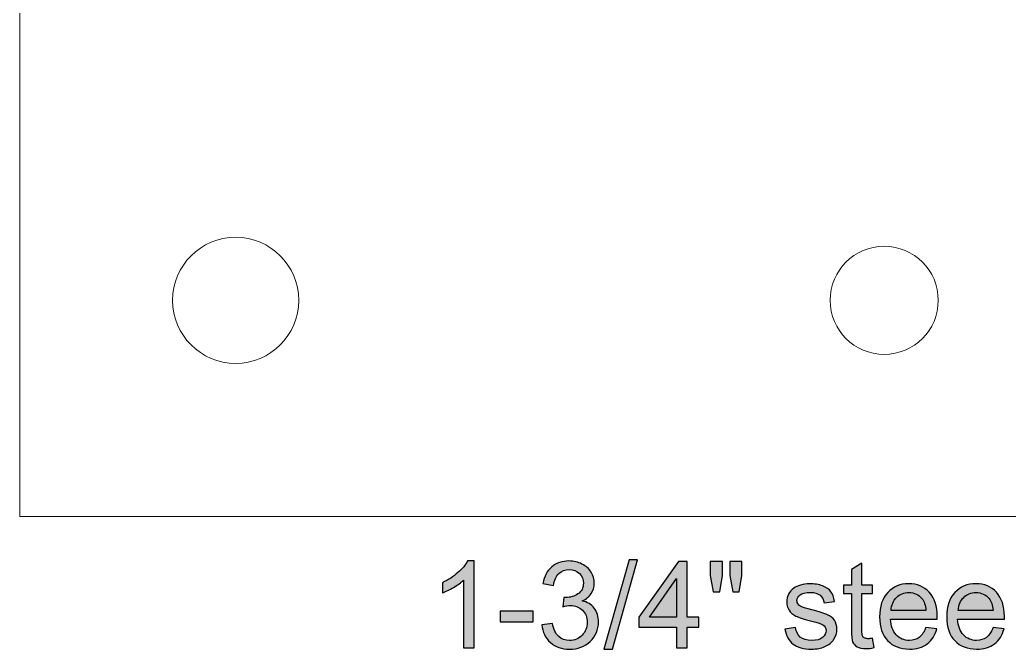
# Model space of a CAD drawing. Header units: inches. Extents: x -12.6 to 12.6, y -17.1 to 17.1.
# Drawn here: x -12 to 1.73, y -8.71 to 0.03 of the extents above; entities that cross this region are included whole.
import ezdxf

# ---------------------------------------------------------------- set-up
doc = ezdxf.new("R2010")
doc.units = ezdxf.units.IN
doc.header["$MEASUREMENT"] = 0
doc.layers.add('Layer 1', color=7, linetype='Continuous')

msp = doc.modelspace()

# ---------------------------------------------------------------- hatches: boundary and pattern name
at = {"layer": 'Layer 1', "true_color": 0x000000}
h = msp.add_hatch(color=18, dxfattribs=at)
edge = h.paths.add_edge_path()
edge.add_spline(control_points=[(-5.693, -8.691), (-5.693, -8.691), (-5.841, -8.691), (-5.841, -8.691), (-5.841, -8.691), (-5.841, -7.752), (-5.841, -7.752), (-5.876, -7.786), (-5.923, -7.819), (-5.981, -7.853), (-6.038, -7.887), (-6.09, -7.912), (-6.136, -7.929), (-6.136, -7.929), (-6.136, -7.787), (-6.136, -7.787), (-6.054, -7.748), (-5.981, -7.701), (-5.92, -7.646), (-5.858, -7.591), (-5.814, -7.538), (-5.788, -7.486), (-5.788, -7.486), (-5.693, -7.486), (-5.693, -7.486), (-5.693, -7.486), (-5.693, -8.691), (-5.693, -8.691)], knot_values=[0, 0, 0, 0, 0.111111, 0.111111, 0.111111, 0.222222, 0.222222, 0.222222, 0.333333, 0.333333, 0.333333, 0.444444, 0.444444, 0.444444, 0.555556, 0.555556, 0.555556, 0.666667, 0.666667, 0.666667, 0.777778, 0.777778, 0.777778, 0.888889, 0.888889, 0.888889, 1, 1, 1, 1], degree=3, periodic=1)
h = msp.add_hatch(color=18, dxfattribs=at)
edge = h.paths.add_edge_path()
edge.add_spline(control_points=[(-4.756, -8.372), (-4.756, -8.372), (-4.609, -8.352), (-4.609, -8.352), (-4.591, -8.436), (-4.563, -8.496), (-4.522, -8.533), (-4.482, -8.57), (-4.432, -8.589), (-4.373, -8.589), (-4.303, -8.589), (-4.245, -8.565), (-4.197, -8.517), (-4.15, -8.468), (-4.126, -8.409), (-4.126, -8.338), (-4.126, -8.27), (-4.148, -8.214), (-4.192, -8.17), (-4.236, -8.126), (-4.293, -8.104), (-4.361, -8.104), (-4.389, -8.104), (-4.424, -8.11), (-4.465, -8.121), (-4.465, -8.121), (-4.449, -7.992), (-4.449, -7.992), (-4.439, -7.993), (-4.431, -7.993), (-4.425, -7.993), (-4.362, -7.993), (-4.305, -7.977), (-4.255, -7.944), (-4.205, -7.912), (-4.179, -7.861), (-4.179, -7.793), (-4.179, -7.74), (-4.198, -7.695), (-4.234, -7.659), (-4.271, -7.624), (-4.318, -7.606), (-4.376, -7.606), (-4.434, -7.606), (-4.481, -7.624), (-4.52, -7.661), (-4.558, -7.697), (-4.583, -7.752), (-4.593, -7.824), (-4.593, -7.824), (-4.741, -7.797), (-4.741, -7.797), (-4.723, -7.698), (-4.682, -7.622), (-4.618, -7.567), (-4.554, -7.513), (-4.475, -7.486), (-4.38, -7.486), (-4.314, -7.486), (-4.254, -7.5), (-4.199, -7.528), (-4.144, -7.556), (-4.101, -7.594), (-4.072, -7.642), (-4.043, -7.691), (-4.029, -7.742), (-4.029, -7.797), (-4.029, -7.848), (-4.043, -7.895), (-4.07, -7.938), (-4.098, -7.98), (-4.139, -8.014), (-4.194, -8.039), (-4.123, -8.056), (-4.068, -8.09), (-4.029, -8.141), (-3.989, -8.193), (-3.97, -8.258), (-3.97, -8.335), (-3.97, -8.44), (-4.008, -8.529), (-4.084, -8.602), (-4.161, -8.675), (-4.258, -8.711), (-4.374, -8.711), (-4.48, -8.711), (-4.567, -8.679), (-4.637, -8.617), (-4.707, -8.554), (-4.746, -8.472), (-4.756, -8.372)], knot_values=[0, 0, 0, 0, 0.033333, 0.033333, 0.033333, 0.066667, 0.066667, 0.066667, 0.1, 0.1, 0.1, 0.133333, 0.133333, 0.133333, 0.166667, 0.166667, 0.166667, 0.2, 0.2, 0.2, 0.233333, 0.233333, 0.233333, 0.266667, 0.266667, 0.266667, 0.3, 0.3, 0.3, 0.333333, 0.333333, 0.333333, 0.366667, 0.366667, 0.366667, 0.4, 0.4, 0.4, 0.433333, 0.433333, 0.433333, 0.466667, 0.466667, 0.466667, 0.5, 0.5, 0.5, 0.533333, 0.533333, 0.533333, 0.566667, 0.566667, 0.566667, 0.6, 0.6, 0.6, 0.633333, 0.633333, 0.633333, 0.666667, 0.666667, 0.666667, 0.7, 0.7, 0.7, 0.733333, 0.733333, 0.733333, 0.766667, 0.766667, 0.766667, 0.8, 0.8, 0.8, 0.833333, 0.833333, 0.833333, 0.866667, 0.866667, 0.866667, 0.9, 0.9, 0.9, 0.933333, 0.933333, 0.933333, 0.966667, 0.966667, 0.966667, 1, 1, 1, 1], degree=3, periodic=1)
h = msp.add_hatch(color=18, dxfattribs=at)
edge = h.paths.add_edge_path()
edge.add_spline(control_points=[(-3.894, -8.711), (-3.894, -8.711), (-3.545, -7.47), (-3.545, -7.47), (-3.545, -7.47), (-3.427, -7.47), (-3.427, -7.47), (-3.427, -7.47), (-3.775, -8.711), (-3.775, -8.711), (-3.775, -8.711), (-3.894, -8.711), (-3.894, -8.711)], knot_values=[0, 0, 0, 0, 0.25, 0.25, 0.25, 0.5, 0.5, 0.5, 0.75, 0.75, 0.75, 1, 1, 1, 1], degree=3, periodic=1)
h = msp.add_hatch(color=18, dxfattribs=at)
edge = h.paths.add_edge_path()
edge.add_spline(control_points=[(-2.887, -8.691), (-2.887, -8.691), (-2.887, -8.404), (-2.887, -8.404), (-2.887, -8.404), (-3.408, -8.404), (-3.408, -8.404), (-3.408, -8.404), (-3.408, -8.268), (-3.408, -8.268), (-3.408, -8.268), (-2.86, -7.491), (-2.86, -7.491), (-2.86, -7.491), (-2.739, -7.491), (-2.739, -7.491), (-2.739, -7.491), (-2.739, -8.268), (-2.739, -8.268), (-2.739, -8.268), (-2.577, -8.268), (-2.577, -8.268), (-2.577, -8.268), (-2.577, -8.404), (-2.577, -8.404), (-2.577, -8.404), (-2.739, -8.404), (-2.739, -8.404), (-2.739, -8.404), (-2.739, -8.691), (-2.739, -8.691), (-2.739, -8.691), (-2.887, -8.691), (-2.887, -8.691)], knot_values=[0, 0, 0, 0, 0.090909, 0.090909, 0.090909, 0.181818, 0.181818, 0.181818, 0.272727, 0.272727, 0.272727, 0.363636, 0.363636, 0.363636, 0.454545, 0.454545, 0.454545, 0.545455, 0.545455, 0.545455, 0.636364, 0.636364, 0.636364, 0.727273, 0.727273, 0.727273, 0.818182, 0.818182, 0.818182, 0.909091, 0.909091, 0.909091, 1, 1, 1, 1], degree=3, periodic=1)
h = msp.add_hatch(color=18, dxfattribs=at)
edge = h.paths.add_edge_path()
edge.add_spline(control_points=[(-2.378, -7.915), (-2.378, -7.915), (-2.419, -7.687), (-2.419, -7.687), (-2.419, -7.687), (-2.419, -7.491), (-2.419, -7.491), (-2.419, -7.491), (-2.251, -7.491), (-2.251, -7.491), (-2.251, -7.491), (-2.251, -7.687), (-2.251, -7.687), (-2.251, -7.687), (-2.288, -7.915), (-2.288, -7.915), (-2.288, -7.915), (-2.378, -7.915), (-2.378, -7.915)], knot_values=[0, 0, 0, 0, 0.166667, 0.166667, 0.166667, 0.333333, 0.333333, 0.333333, 0.5, 0.5, 0.5, 0.666667, 0.666667, 0.666667, 0.833333, 0.833333, 0.833333, 1, 1, 1, 1], degree=3, periodic=1)
h = msp.add_hatch(color=18, dxfattribs=at)
edge = h.paths.add_edge_path()
edge.add_spline(control_points=[(-2.107, -7.915), (-2.107, -7.915), (-2.147, -7.687), (-2.147, -7.687), (-2.147, -7.687), (-2.147, -7.491), (-2.147, -7.491), (-2.147, -7.491), (-1.98, -7.491), (-1.98, -7.491), (-1.98, -7.491), (-1.98, -7.687), (-1.98, -7.687), (-1.98, -7.687), (-2.019, -7.915), (-2.019, -7.915), (-2.019, -7.915), (-2.107, -7.915), (-2.107, -7.915)], knot_values=[0, 0, 0, 0, 0.166667, 0.166667, 0.166667, 0.333333, 0.333333, 0.333333, 0.5, 0.5, 0.5, 0.666667, 0.666667, 0.666667, 0.833333, 0.833333, 0.833333, 1, 1, 1, 1], degree=3, periodic=1)
h = msp.add_hatch(color=18, dxfattribs=at)
edge = h.paths.add_edge_path()
edge.add_spline(control_points=[(-0.166, -8.559), (-0.166, -8.559), (-0.146, -8.689), (-0.146, -8.689), (-0.188, -8.698), (-0.225, -8.703), (-0.257, -8.703), (-0.31, -8.703), (-0.352, -8.694), (-0.381, -8.677), (-0.411, -8.66), (-0.431, -8.638), (-0.443, -8.61), (-0.455, -8.583), (-0.461, -8.525), (-0.461, -8.436), (-0.461, -8.436), (-0.461, -7.935), (-0.461, -7.935), (-0.461, -7.935), (-0.57, -7.935), (-0.57, -7.935), (-0.57, -7.935), (-0.57, -7.821), (-0.57, -7.821), (-0.57, -7.821), (-0.461, -7.821), (-0.461, -7.821), (-0.461, -7.821), (-0.461, -7.606), (-0.461, -7.606), (-0.461, -7.606), (-0.314, -7.517), (-0.314, -7.517), (-0.314, -7.517), (-0.314, -7.821), (-0.314, -7.821), (-0.314, -7.821), (-0.166, -7.821), (-0.166, -7.821), (-0.166, -7.821), (-0.166, -7.935), (-0.166, -7.935), (-0.166, -7.935), (-0.314, -7.935), (-0.314, -7.935), (-0.314, -7.935), (-0.314, -8.444), (-0.314, -8.444), (-0.314, -8.487), (-0.311, -8.514), (-0.306, -8.526), (-0.301, -8.538), (-0.293, -8.547), (-0.281, -8.555), (-0.269, -8.561), (-0.252, -8.565), (-0.231, -8.565), (-0.214, -8.565), (-0.193, -8.563), (-0.166, -8.559)], knot_values=[0, 0, 0, 0, 0.05, 0.05, 0.05, 0.1, 0.1, 0.1, 0.15, 0.15, 0.15, 0.2, 0.2, 0.2, 0.25, 0.25, 0.25, 0.3, 0.3, 0.3, 0.35, 0.35, 0.35, 0.4, 0.4, 0.4, 0.45, 0.45, 0.45, 0.5, 0.5, 0.5, 0.55, 0.55, 0.55, 0.6, 0.6, 0.6, 0.65, 0.65, 0.65, 0.7, 0.7, 0.7, 0.75, 0.75, 0.75, 0.8, 0.8, 0.8, 0.85, 0.85, 0.85, 0.9, 0.9, 0.9, 0.95, 0.95, 0.95, 1, 1, 1, 1], degree=3, periodic=1)
h = msp.add_hatch(color=18, dxfattribs=at)
edge = h.paths.add_edge_path()
edge.add_spline(control_points=[(-2.887, -8.268), (-2.887, -8.268), (-2.887, -7.729), (-2.887, -7.729), (-2.887, -7.729), (-3.263, -8.268), (-3.263, -8.268), (-3.263, -8.268), (-2.887, -8.268), (-2.887, -8.268)], knot_values=[0, 0, 0, 0, 0.333333, 0.333333, 0.333333, 0.666667, 0.666667, 0.666667, 1, 1, 1, 1], degree=3, periodic=1)
h = msp.add_hatch(color=18, dxfattribs=at)
edge = h.paths.add_edge_path()
edge.add_spline(control_points=[(-1.383, -8.431), (-1.383, -8.431), (-1.237, -8.408), (-1.237, -8.408), (-1.229, -8.466), (-1.206, -8.511), (-1.169, -8.542), (-1.132, -8.573), (-1.079, -8.589), (-1.012, -8.589), (-0.944, -8.589), (-0.894, -8.575), (-0.861, -8.547), (-0.828, -8.52), (-0.812, -8.487), (-0.812, -8.45), (-0.812, -8.417), (-0.826, -8.391), (-0.856, -8.372), (-0.877, -8.359), (-0.927, -8.342), (-1.007, -8.322), (-1.115, -8.295), (-1.189, -8.271), (-1.231, -8.251), (-1.273, -8.231), (-1.304, -8.204), (-1.326, -8.169), (-1.347, -8.134), (-1.358, -8.095), (-1.358, -8.052), (-1.358, -8.014), (-1.349, -7.978), (-1.332, -7.945), (-1.314, -7.912), (-1.29, -7.885), (-1.259, -7.863), (-1.236, -7.846), (-1.205, -7.832), (-1.166, -7.82), (-1.126, -7.808), (-1.084, -7.802), (-1.039, -7.802), (-0.97, -7.802), (-0.911, -7.812), (-0.859, -7.832), (-0.807, -7.852), (-0.77, -7.878), (-0.745, -7.912), (-0.721, -7.946), (-0.704, -7.991), (-0.694, -8.047), (-0.694, -8.047), (-0.839, -8.067), (-0.839, -8.067), (-0.845, -8.022), (-0.864, -7.987), (-0.895, -7.961), (-0.927, -7.936), (-0.971, -7.923), (-1.028, -7.923), (-1.095, -7.923), (-1.144, -7.934), (-1.172, -7.957), (-1.201, -7.979), (-1.216, -8.005), (-1.216, -8.035), (-1.216, -8.054), (-1.21, -8.071), (-1.198, -8.087), (-1.186, -8.102), (-1.167, -8.116), (-1.141, -8.126), (-1.127, -8.132), (-1.084, -8.144), (-1.011, -8.164), (-0.908, -8.191), (-0.835, -8.214), (-0.794, -8.232), (-0.752, -8.249), (-0.72, -8.275), (-0.696, -8.309), (-0.673, -8.343), (-0.661, -8.385), (-0.661, -8.435), (-0.661, -8.484), (-0.675, -8.53), (-0.704, -8.573), (-0.733, -8.617), (-0.774, -8.65), (-0.828, -8.674), (-0.882, -8.698), (-0.943, -8.709), (-1.011, -8.709), (-1.124, -8.709), (-1.211, -8.686), (-1.27, -8.639), (-1.329, -8.592), (-1.367, -8.523), (-1.383, -8.431)], knot_values=[0, 0, 0, 0, 0.030303, 0.030303, 0.030303, 0.060606, 0.060606, 0.060606, 0.090909, 0.090909, 0.090909, 0.121212, 0.121212, 0.121212, 0.151515, 0.151515, 0.151515, 0.181818, 0.181818, 0.181818, 0.212121, 0.212121, 0.212121, 0.242424, 0.242424, 0.242424, 0.272727, 0.272727, 0.272727, 0.30303, 0.30303, 0.30303, 0.333333, 0.333333, 0.333333, 0.363636, 0.363636, 0.363636, 0.393939, 0.393939, 0.393939, 0.424242, 0.424242, 0.424242, 0.454545, 0.454545, 0.454545, 0.484848, 0.484848, 0.484848, 0.515152, 0.515152, 0.515152, 0.545455, 0.545455, 0.545455, 0.575758, 0.575758, 0.575758, 0.606061, 0.606061, 0.606061, 0.636364, 0.636364, 0.636364, 0.666667, 0.666667, 0.666667, 0.69697, 0.69697, 0.69697, 0.727273, 0.727273, 0.727273, 0.757576, 0.757576, 0.757576, 0.787879, 0.787879, 0.787879, 0.818182, 0.818182, 0.818182, 0.848485, 0.848485, 0.848485, 0.878788, 0.878788, 0.878788, 0.909091, 0.909091, 0.909091, 0.939394, 0.939394, 0.939394, 0.969697, 0.969697, 0.969697, 1, 1, 1, 1], degree=3, periodic=1)
h = msp.add_hatch(color=18, dxfattribs=at)
edge = h.paths.add_edge_path()
edge.add_spline(control_points=[(0.573, -8.409), (0.573, -8.409), (0.725, -8.429), (0.725, -8.429), (0.701, -8.518), (0.657, -8.587), (0.592, -8.636), (0.527, -8.685), (0.445, -8.709), (0.344, -8.709), (0.217, -8.709), (0.116, -8.67), (0.042, -8.592), (-0.032, -8.514), (-0.069, -8.404), (-0.069, -8.263), (-0.069, -8.117), (-0.032, -8.004), (0.043, -7.923), (0.118, -7.843), (0.216, -7.802), (0.336, -7.802), (0.452, -7.802), (0.546, -7.842), (0.62, -7.921), (0.693, -8), (0.73, -8.111), (0.73, -8.254), (0.73, -8.263), (0.73, -8.276), (0.729, -8.294), (0.729, -8.294), (0.082, -8.294), (0.082, -8.294), (0.087, -8.389), (0.114, -8.462), (0.163, -8.513), (0.211, -8.563), (0.271, -8.589), (0.344, -8.589), (0.398, -8.589), (0.444, -8.574), (0.482, -8.546), (0.52, -8.517), (0.55, -8.472), (0.573, -8.409)], knot_values=[0, 0, 0, 0, 0.066667, 0.066667, 0.066667, 0.133333, 0.133333, 0.133333, 0.2, 0.2, 0.2, 0.266667, 0.266667, 0.266667, 0.333333, 0.333333, 0.333333, 0.4, 0.4, 0.4, 0.466667, 0.466667, 0.466667, 0.533333, 0.533333, 0.533333, 0.6, 0.6, 0.6, 0.666667, 0.666667, 0.666667, 0.733333, 0.733333, 0.733333, 0.8, 0.8, 0.8, 0.866667, 0.866667, 0.866667, 0.933333, 0.933333, 0.933333, 1, 1, 1, 1], degree=3, periodic=1)
h = msp.add_hatch(color=18, dxfattribs=at)
edge = h.paths.add_edge_path()
edge.add_spline(control_points=[(1.505, -8.409), (1.505, -8.409), (1.658, -8.429), (1.658, -8.429), (1.634, -8.518), (1.589, -8.587), (1.525, -8.636), (1.46, -8.685), (1.377, -8.709), (1.276, -8.709), (1.149, -8.709), (1.049, -8.67), (0.974, -8.592), (0.9, -8.514), (0.863, -8.404), (0.863, -8.263), (0.863, -8.117), (0.9, -8.004), (0.976, -7.923), (1.051, -7.843), (1.148, -7.802), (1.268, -7.802), (1.384, -7.802), (1.479, -7.842), (1.552, -7.921), (1.626, -8), (1.663, -8.111), (1.663, -8.254), (1.663, -8.263), (1.662, -8.276), (1.662, -8.294), (1.662, -8.294), (1.014, -8.294), (1.014, -8.294), (1.019, -8.389), (1.046, -8.462), (1.095, -8.513), (1.143, -8.563), (1.204, -8.589), (1.276, -8.589), (1.33, -8.589), (1.376, -8.574), (1.414, -8.546), (1.452, -8.517), (1.483, -8.472), (1.505, -8.409)], knot_values=[0, 0, 0, 0, 0.066667, 0.066667, 0.066667, 0.133333, 0.133333, 0.133333, 0.2, 0.2, 0.2, 0.266667, 0.266667, 0.266667, 0.333333, 0.333333, 0.333333, 0.4, 0.4, 0.4, 0.466667, 0.466667, 0.466667, 0.533333, 0.533333, 0.533333, 0.6, 0.6, 0.6, 0.666667, 0.666667, 0.666667, 0.733333, 0.733333, 0.733333, 0.8, 0.8, 0.8, 0.866667, 0.866667, 0.866667, 0.933333, 0.933333, 0.933333, 1, 1, 1, 1], degree=3, periodic=1)
h = msp.add_hatch(color=18, dxfattribs=at)
edge = h.paths.add_edge_path()
edge.add_spline(control_points=[(0.09, -8.173), (0.09, -8.173), (0.574, -8.173), (0.574, -8.173), (0.568, -8.1), (0.549, -8.045), (0.519, -8.008), (0.472, -7.952), (0.411, -7.923), (0.337, -7.923), (0.269, -7.923), (0.212, -7.946), (0.166, -7.991), (0.12, -8.036), (0.095, -8.097), (0.09, -8.173)], knot_values=[0, 0, 0, 0, 0.2, 0.2, 0.2, 0.4, 0.4, 0.4, 0.6, 0.6, 0.6, 0.8, 0.8, 0.8, 1, 1, 1, 1], degree=3, periodic=1)
h = msp.add_hatch(color=18, dxfattribs=at)
edge = h.paths.add_edge_path()
edge.add_spline(control_points=[(1.022, -8.173), (1.022, -8.173), (1.507, -8.173), (1.507, -8.173), (1.5, -8.1), (1.482, -8.045), (1.451, -8.008), (1.404, -7.952), (1.343, -7.923), (1.269, -7.923), (1.201, -7.923), (1.145, -7.946), (1.098, -7.991), (1.053, -8.036), (1.027, -8.097), (1.022, -8.173)], knot_values=[0, 0, 0, 0, 0.2, 0.2, 0.2, 0.4, 0.4, 0.4, 0.6, 0.6, 0.6, 0.8, 0.8, 0.8, 1, 1, 1, 1], degree=3, periodic=1)
h = msp.add_hatch(color=18, dxfattribs=at)
edge = h.paths.add_edge_path()
edge.add_spline(control_points=[(-5.333, -8.33), (-5.333, -8.33), (-5.333, -8.183), (-5.333, -8.183), (-5.333, -8.183), (-4.877, -8.183), (-4.877, -8.183), (-4.877, -8.183), (-4.877, -8.33), (-4.877, -8.33), (-4.877, -8.33), (-5.333, -8.33), (-5.333, -8.33)], knot_values=[0, 0, 0, 0, 0.25, 0.25, 0.25, 0.5, 0.5, 0.5, 0.75, 0.75, 0.75, 1, 1, 1, 1], degree=3, periodic=1)

# ---------------------------------------------------------------- linework, layer by layer
at = {"layer": 'Layer 1', "lineweight": 0}
for points in [[(-12, 17.133), (-12, 17.133), (12, 17.133), (12, 17.133), (12, 17.133), (12, -6.867), (12, -6.867), (12, -6.867), (-12, -6.867), (-12, -6.867), (-12, -6.867), (-12, 17.133), (-12, 17.133)], [(-8.13, -3.867), (-8.13, -3.383), (-8.522, -2.992), (-9.005, -2.992), (-9.488, -2.992), (-9.88, -3.383), (-9.88, -3.867), (-9.88, -4.35), (-9.488, -4.742), (-9.005, -4.742), (-8.522, -4.742), (-8.13, -4.35), (-8.13, -3.867)], [(0.745, -3.867), (0.745, -3.452), (0.409, -3.117), (-0.005, -3.117), (-0.419, -3.117), (-0.755, -3.452), (-0.755, -3.867), (-0.755, -4.281), (-0.419, -4.617), (-0.005, -4.617), (0.409, -4.617), (0.745, -4.281), (0.745, -3.867)]]:
    msp.add_open_spline(points, degree=3, knots=[0, 0, 0, 0, 0.25, 0.25, 0.25, 0.5, 0.5, 0.5, 0.75, 0.75, 0.75, 1, 1, 1, 1], dxfattribs=at)
at = {"layer": 'Layer 1'}
for points, knots in [([(-5.693, -8.691), (-5.693, -8.691), (-5.841, -8.691), (-5.841, -8.691), (-5.841, -8.691), (-5.841, -7.752), (-5.841, -7.752), (-5.876, -7.786), (-5.923, -7.819), (-5.981, -7.853), (-6.038, -7.887), (-6.09, -7.912), (-6.136, -7.929), (-6.136, -7.929), (-6.136, -7.787), (-6.136, -7.787), (-6.054, -7.748), (-5.981, -7.701), (-5.92, -7.646), (-5.858, -7.591), (-5.814, -7.538), (-5.788, -7.486), (-5.788, -7.486), (-5.693, -7.486), (-5.693, -7.486), (-5.693, -7.486), (-5.693, -8.691), (-5.693, -8.691)], [0, 0, 0, 0, 0.111111, 0.111111, 0.111111, 0.222222, 0.222222, 0.222222, 0.333333, 0.333333, 0.333333, 0.444444, 0.444444, 0.444444, 0.555556, 0.555556, 0.555556, 0.666667, 0.666667, 0.666667, 0.777778, 0.777778, 0.777778, 0.888889, 0.888889, 0.888889, 1, 1, 1, 1]), ([(-4.756, -8.372), (-4.756, -8.372), (-4.609, -8.352), (-4.609, -8.352), (-4.591, -8.436), (-4.563, -8.496), (-4.522, -8.533), (-4.482, -8.57), (-4.432, -8.589), (-4.373, -8.589), (-4.303, -8.589), (-4.245, -8.565), (-4.197, -8.517), (-4.15, -8.468), (-4.126, -8.409), (-4.126, -8.338), (-4.126, -8.27), (-4.148, -8.214), (-4.192, -8.17), (-4.236, -8.126), (-4.293, -8.104), (-4.361, -8.104), (-4.389, -8.104), (-4.424, -8.11), (-4.465, -8.121), (-4.465, -8.121), (-4.449, -7.992), (-4.449, -7.992), (-4.439, -7.993), (-4.431, -7.993), (-4.425, -7.993), (-4.362, -7.993), (-4.305, -7.977), (-4.255, -7.944), (-4.205, -7.912), (-4.179, -7.861), (-4.179, -7.793), (-4.179, -7.74), (-4.198, -7.695), (-4.234, -7.659), (-4.271, -7.624), (-4.318, -7.606), (-4.376, -7.606), (-4.434, -7.606), (-4.481, -7.624), (-4.52, -7.661), (-4.558, -7.697), (-4.583, -7.752), (-4.593, -7.824), (-4.593, -7.824), (-4.741, -7.797), (-4.741, -7.797), (-4.723, -7.698), (-4.682, -7.622), (-4.618, -7.567), (-4.554, -7.513), (-4.475, -7.486), (-4.38, -7.486), (-4.314, -7.486), (-4.254, -7.5), (-4.199, -7.528), (-4.144, -7.556), (-4.101, -7.594), (-4.072, -7.642), (-4.043, -7.691), (-4.029, -7.742), (-4.029, -7.797), (-4.029, -7.848), (-4.043, -7.895), (-4.07, -7.938), (-4.098, -7.98), (-4.139, -8.014), (-4.194, -8.039), (-4.123, -8.056), (-4.068, -8.09), (-4.029, -8.141), (-3.989, -8.193), (-3.97, -8.258), (-3.97, -8.335), (-3.97, -8.44), (-4.008, -8.529), (-4.084, -8.602), (-4.161, -8.675), (-4.258, -8.711), (-4.374, -8.711), (-4.48, -8.711), (-4.567, -8.679), (-4.637, -8.617), (-4.707, -8.554), (-4.746, -8.472), (-4.756, -8.372)], [0, 0, 0, 0, 0.033333, 0.033333, 0.033333, 0.066667, 0.066667, 0.066667, 0.1, 0.1, 0.1, 0.133333, 0.133333, 0.133333, 0.166667, 0.166667, 0.166667, 0.2, 0.2, 0.2, 0.233333, 0.233333, 0.233333, 0.266667, 0.266667, 0.266667, 0.3, 0.3, 0.3, 0.333333, 0.333333, 0.333333, 0.366667, 0.366667, 0.366667, 0.4, 0.4, 0.4, 0.433333, 0.433333, 0.433333, 0.466667, 0.466667, 0.466667, 0.5, 0.5, 0.5, 0.533333, 0.533333, 0.533333, 0.566667, 0.566667, 0.566667, 0.6, 0.6, 0.6, 0.633333, 0.633333, 0.633333, 0.666667, 0.666667, 0.666667, 0.7, 0.7, 0.7, 0.733333, 0.733333, 0.733333, 0.766667, 0.766667, 0.766667, 0.8, 0.8, 0.8, 0.833333, 0.833333, 0.833333, 0.866667, 0.866667, 0.866667, 0.9, 0.9, 0.9, 0.933333, 0.933333, 0.933333, 0.966667, 0.966667, 0.966667, 1, 1, 1, 1]), ([(-3.894, -8.711), (-3.894, -8.711), (-3.545, -7.47), (-3.545, -7.47), (-3.545, -7.47), (-3.427, -7.47), (-3.427, -7.47), (-3.427, -7.47), (-3.775, -8.711), (-3.775, -8.711), (-3.775, -8.711), (-3.894, -8.711), (-3.894, -8.711)], [0, 0, 0, 0, 0.25, 0.25, 0.25, 0.5, 0.5, 0.5, 0.75, 0.75, 0.75, 1, 1, 1, 1]), ([(-2.887, -8.691), (-2.887, -8.691), (-2.887, -8.404), (-2.887, -8.404), (-2.887, -8.404), (-3.408, -8.404), (-3.408, -8.404), (-3.408, -8.404), (-3.408, -8.268), (-3.408, -8.268), (-3.408, -8.268), (-2.86, -7.491), (-2.86, -7.491), (-2.86, -7.491), (-2.739, -7.491), (-2.739, -7.491), (-2.739, -7.491), (-2.739, -8.268), (-2.739, -8.268), (-2.739, -8.268), (-2.577, -8.268), (-2.577, -8.268), (-2.577, -8.268), (-2.577, -8.404), (-2.577, -8.404), (-2.577, -8.404), (-2.739, -8.404), (-2.739, -8.404), (-2.739, -8.404), (-2.739, -8.691), (-2.739, -8.691), (-2.739, -8.691), (-2.887, -8.691), (-2.887, -8.691)], [0, 0, 0, 0, 0.090909, 0.090909, 0.090909, 0.181818, 0.181818, 0.181818, 0.272727, 0.272727, 0.272727, 0.363636, 0.363636, 0.363636, 0.454545, 0.454545, 0.454545, 0.545455, 0.545455, 0.545455, 0.636364, 0.636364, 0.636364, 0.727273, 0.727273, 0.727273, 0.818182, 0.818182, 0.818182, 0.909091, 0.909091, 0.909091, 1, 1, 1, 1]), ([(-2.378, -7.915), (-2.378, -7.915), (-2.419, -7.687), (-2.419, -7.687), (-2.419, -7.687), (-2.419, -7.491), (-2.419, -7.491), (-2.419, -7.491), (-2.251, -7.491), (-2.251, -7.491), (-2.251, -7.491), (-2.251, -7.687), (-2.251, -7.687), (-2.251, -7.687), (-2.288, -7.915), (-2.288, -7.915), (-2.288, -7.915), (-2.378, -7.915), (-2.378, -7.915)], [0, 0, 0, 0, 0.166667, 0.166667, 0.166667, 0.333333, 0.333333, 0.333333, 0.5, 0.5, 0.5, 0.666667, 0.666667, 0.666667, 0.833333, 0.833333, 0.833333, 1, 1, 1, 1]), ([(-2.107, -7.915), (-2.107, -7.915), (-2.147, -7.687), (-2.147, -7.687), (-2.147, -7.687), (-2.147, -7.491), (-2.147, -7.491), (-2.147, -7.491), (-1.98, -7.491), (-1.98, -7.491), (-1.98, -7.491), (-1.98, -7.687), (-1.98, -7.687), (-1.98, -7.687), (-2.019, -7.915), (-2.019, -7.915), (-2.019, -7.915), (-2.107, -7.915), (-2.107, -7.915)], [0, 0, 0, 0, 0.166667, 0.166667, 0.166667, 0.333333, 0.333333, 0.333333, 0.5, 0.5, 0.5, 0.666667, 0.666667, 0.666667, 0.833333, 0.833333, 0.833333, 1, 1, 1, 1]), ([(-0.166, -8.559), (-0.166, -8.559), (-0.146, -8.689), (-0.146, -8.689), (-0.188, -8.698), (-0.225, -8.703), (-0.257, -8.703), (-0.31, -8.703), (-0.352, -8.694), (-0.381, -8.677), (-0.411, -8.66), (-0.431, -8.638), (-0.443, -8.61), (-0.455, -8.583), (-0.461, -8.525), (-0.461, -8.436), (-0.461, -8.436), (-0.461, -7.935), (-0.461, -7.935), (-0.461, -7.935), (-0.57, -7.935), (-0.57, -7.935), (-0.57, -7.935), (-0.57, -7.821), (-0.57, -7.821), (-0.57, -7.821), (-0.461, -7.821), (-0.461, -7.821), (-0.461, -7.821), (-0.461, -7.606), (-0.461, -7.606), (-0.461, -7.606), (-0.314, -7.517), (-0.314, -7.517), (-0.314, -7.517), (-0.314, -7.821), (-0.314, -7.821), (-0.314, -7.821), (-0.166, -7.821), (-0.166, -7.821), (-0.166, -7.821), (-0.166, -7.935), (-0.166, -7.935), (-0.166, -7.935), (-0.314, -7.935), (-0.314, -7.935), (-0.314, -7.935), (-0.314, -8.444), (-0.314, -8.444), (-0.314, -8.487), (-0.311, -8.514), (-0.306, -8.526), (-0.301, -8.538), (-0.293, -8.547), (-0.281, -8.555), (-0.269, -8.561), (-0.252, -8.565), (-0.231, -8.565), (-0.214, -8.565), (-0.193, -8.563), (-0.166, -8.559)], [0, 0, 0, 0, 0.05, 0.05, 0.05, 0.1, 0.1, 0.1, 0.15, 0.15, 0.15, 0.2, 0.2, 0.2, 0.25, 0.25, 0.25, 0.3, 0.3, 0.3, 0.35, 0.35, 0.35, 0.4, 0.4, 0.4, 0.45, 0.45, 0.45, 0.5, 0.5, 0.5, 0.55, 0.55, 0.55, 0.6, 0.6, 0.6, 0.65, 0.65, 0.65, 0.7, 0.7, 0.7, 0.75, 0.75, 0.75, 0.8, 0.8, 0.8, 0.85, 0.85, 0.85, 0.9, 0.9, 0.9, 0.95, 0.95, 0.95, 1, 1, 1, 1]), ([(-2.887, -8.268), (-2.887, -8.268), (-2.887, -7.729), (-2.887, -7.729), (-2.887, -7.729), (-3.263, -8.268), (-3.263, -8.268), (-3.263, -8.268), (-2.887, -8.268), (-2.887, -8.268)], [0, 0, 0, 0, 0.333333, 0.333333, 0.333333, 0.666667, 0.666667, 0.666667, 1, 1, 1, 1]), ([(-1.383, -8.431), (-1.383, -8.431), (-1.237, -8.408), (-1.237, -8.408), (-1.229, -8.466), (-1.206, -8.511), (-1.169, -8.542), (-1.132, -8.573), (-1.079, -8.589), (-1.012, -8.589), (-0.944, -8.589), (-0.894, -8.575), (-0.861, -8.547), (-0.828, -8.52), (-0.812, -8.487), (-0.812, -8.45), (-0.812, -8.417), (-0.826, -8.391), (-0.856, -8.372), (-0.877, -8.359), (-0.927, -8.342), (-1.007, -8.322), (-1.115, -8.295), (-1.189, -8.271), (-1.231, -8.251), (-1.273, -8.231), (-1.304, -8.204), (-1.326, -8.169), (-1.347, -8.134), (-1.358, -8.095), (-1.358, -8.052), (-1.358, -8.014), (-1.349, -7.978), (-1.332, -7.945), (-1.314, -7.912), (-1.29, -7.885), (-1.259, -7.863), (-1.236, -7.846), (-1.205, -7.832), (-1.166, -7.82), (-1.126, -7.808), (-1.084, -7.802), (-1.039, -7.802), (-0.97, -7.802), (-0.911, -7.812), (-0.859, -7.832), (-0.807, -7.852), (-0.77, -7.878), (-0.745, -7.912), (-0.721, -7.946), (-0.704, -7.991), (-0.694, -8.047), (-0.694, -8.047), (-0.839, -8.067), (-0.839, -8.067), (-0.845, -8.022), (-0.864, -7.987), (-0.895, -7.961), (-0.927, -7.936), (-0.971, -7.923), (-1.028, -7.923), (-1.095, -7.923), (-1.144, -7.934), (-1.172, -7.957), (-1.201, -7.979), (-1.216, -8.005), (-1.216, -8.035), (-1.216, -8.054), (-1.21, -8.071), (-1.198, -8.087), (-1.186, -8.102), (-1.167, -8.116), (-1.141, -8.126), (-1.127, -8.132), (-1.084, -8.144), (-1.011, -8.164), (-0.908, -8.191), (-0.835, -8.214), (-0.794, -8.232), (-0.752, -8.249), (-0.72, -8.275), (-0.696, -8.309), (-0.673, -8.343), (-0.661, -8.385), (-0.661, -8.435), (-0.661, -8.484), (-0.675, -8.53), (-0.704, -8.573), (-0.733, -8.617), (-0.774, -8.65), (-0.828, -8.674), (-0.882, -8.698), (-0.943, -8.709), (-1.011, -8.709), (-1.124, -8.709), (-1.211, -8.686), (-1.27, -8.639), (-1.329, -8.592), (-1.367, -8.523), (-1.383, -8.431)], [0, 0, 0, 0, 0.030303, 0.030303, 0.030303, 0.060606, 0.060606, 0.060606, 0.090909, 0.090909, 0.090909, 0.121212, 0.121212, 0.121212, 0.151515, 0.151515, 0.151515, 0.181818, 0.181818, 0.181818, 0.212121, 0.212121, 0.212121, 0.242424, 0.242424, 0.242424, 0.272727, 0.272727, 0.272727, 0.30303, 0.30303, 0.30303, 0.333333, 0.333333, 0.333333, 0.363636, 0.363636, 0.363636, 0.393939, 0.393939, 0.393939, 0.424242, 0.424242, 0.424242, 0.454545, 0.454545, 0.454545, 0.484848, 0.484848, 0.484848, 0.515152, 0.515152, 0.515152, 0.545455, 0.545455, 0.545455, 0.575758, 0.575758, 0.575758, 0.606061, 0.606061, 0.606061, 0.636364, 0.636364, 0.636364, 0.666667, 0.666667, 0.666667, 0.69697, 0.69697, 0.69697, 0.727273, 0.727273, 0.727273, 0.757576, 0.757576, 0.757576, 0.787879, 0.787879, 0.787879, 0.818182, 0.818182, 0.818182, 0.848485, 0.848485, 0.848485, 0.878788, 0.878788, 0.878788, 0.909091, 0.909091, 0.909091, 0.939394, 0.939394, 0.939394, 0.969697, 0.969697, 0.969697, 1, 1, 1, 1]), ([(0.573, -8.409), (0.573, -8.409), (0.725, -8.429), (0.725, -8.429), (0.701, -8.518), (0.657, -8.587), (0.592, -8.636), (0.527, -8.685), (0.445, -8.709), (0.344, -8.709), (0.217, -8.709), (0.116, -8.67), (0.042, -8.592), (-0.032, -8.514), (-0.069, -8.404), (-0.069, -8.263), (-0.069, -8.117), (-0.032, -8.004), (0.043, -7.923), (0.118, -7.843), (0.216, -7.802), (0.336, -7.802), (0.452, -7.802), (0.546, -7.842), (0.62, -7.921), (0.693, -8), (0.73, -8.111), (0.73, -8.254), (0.73, -8.263), (0.73, -8.276), (0.729, -8.294), (0.729, -8.294), (0.082, -8.294), (0.082, -8.294), (0.087, -8.389), (0.114, -8.462), (0.163, -8.513), (0.211, -8.563), (0.271, -8.589), (0.344, -8.589), (0.398, -8.589), (0.444, -8.574), (0.482, -8.546), (0.52, -8.517), (0.55, -8.472), (0.573, -8.409)], [0, 0, 0, 0, 0.066667, 0.066667, 0.066667, 0.133333, 0.133333, 0.133333, 0.2, 0.2, 0.2, 0.266667, 0.266667, 0.266667, 0.333333, 0.333333, 0.333333, 0.4, 0.4, 0.4, 0.466667, 0.466667, 0.466667, 0.533333, 0.533333, 0.533333, 0.6, 0.6, 0.6, 0.666667, 0.666667, 0.666667, 0.733333, 0.733333, 0.733333, 0.8, 0.8, 0.8, 0.866667, 0.866667, 0.866667, 0.933333, 0.933333, 0.933333, 1, 1, 1, 1]), ([(1.505, -8.409), (1.505, -8.409), (1.658, -8.429), (1.658, -8.429), (1.634, -8.518), (1.589, -8.587), (1.525, -8.636), (1.46, -8.685), (1.377, -8.709), (1.276, -8.709), (1.149, -8.709), (1.049, -8.67), (0.974, -8.592), (0.9, -8.514), (0.863, -8.404), (0.863, -8.263), (0.863, -8.117), (0.9, -8.004), (0.976, -7.923), (1.051, -7.843), (1.148, -7.802), (1.268, -7.802), (1.384, -7.802), (1.479, -7.842), (1.552, -7.921), (1.626, -8), (1.663, -8.111), (1.663, -8.254), (1.663, -8.263), (1.662, -8.276), (1.662, -8.294), (1.662, -8.294), (1.014, -8.294), (1.014, -8.294), (1.019, -8.389), (1.046, -8.462), (1.095, -8.513), (1.143, -8.563), (1.204, -8.589), (1.276, -8.589), (1.33, -8.589), (1.376, -8.574), (1.414, -8.546), (1.452, -8.517), (1.483, -8.472), (1.505, -8.409)], [0, 0, 0, 0, 0.066667, 0.066667, 0.066667, 0.133333, 0.133333, 0.133333, 0.2, 0.2, 0.2, 0.266667, 0.266667, 0.266667, 0.333333, 0.333333, 0.333333, 0.4, 0.4, 0.4, 0.466667, 0.466667, 0.466667, 0.533333, 0.533333, 0.533333, 0.6, 0.6, 0.6, 0.666667, 0.666667, 0.666667, 0.733333, 0.733333, 0.733333, 0.8, 0.8, 0.8, 0.866667, 0.866667, 0.866667, 0.933333, 0.933333, 0.933333, 1, 1, 1, 1]), ([(0.09, -8.173), (0.09, -8.173), (0.574, -8.173), (0.574, -8.173), (0.568, -8.1), (0.549, -8.045), (0.519, -8.008), (0.472, -7.952), (0.411, -7.923), (0.337, -7.923), (0.269, -7.923), (0.212, -7.946), (0.166, -7.991), (0.12, -8.036), (0.095, -8.097), (0.09, -8.173)], [0, 0, 0, 0, 0.2, 0.2, 0.2, 0.4, 0.4, 0.4, 0.6, 0.6, 0.6, 0.8, 0.8, 0.8, 1, 1, 1, 1]), ([(1.022, -8.173), (1.022, -8.173), (1.507, -8.173), (1.507, -8.173), (1.5, -8.1), (1.482, -8.045), (1.451, -8.008), (1.404, -7.952), (1.343, -7.923), (1.269, -7.923), (1.201, -7.923), (1.145, -7.946), (1.098, -7.991), (1.053, -8.036), (1.027, -8.097), (1.022, -8.173)], [0, 0, 0, 0, 0.2, 0.2, 0.2, 0.4, 0.4, 0.4, 0.6, 0.6, 0.6, 0.8, 0.8, 0.8, 1, 1, 1, 1]), ([(-5.333, -8.33), (-5.333, -8.33), (-5.333, -8.183), (-5.333, -8.183), (-5.333, -8.183), (-4.877, -8.183), (-4.877, -8.183), (-4.877, -8.183), (-4.877, -8.33), (-4.877, -8.33), (-4.877, -8.33), (-5.333, -8.33), (-5.333, -8.33)], [0, 0, 0, 0, 0.25, 0.25, 0.25, 0.5, 0.5, 0.5, 0.75, 0.75, 0.75, 1, 1, 1, 1])]:
    msp.add_open_spline(points, degree=3, knots=knots, dxfattribs=at)

doc.saveas('drawing.dxf')
